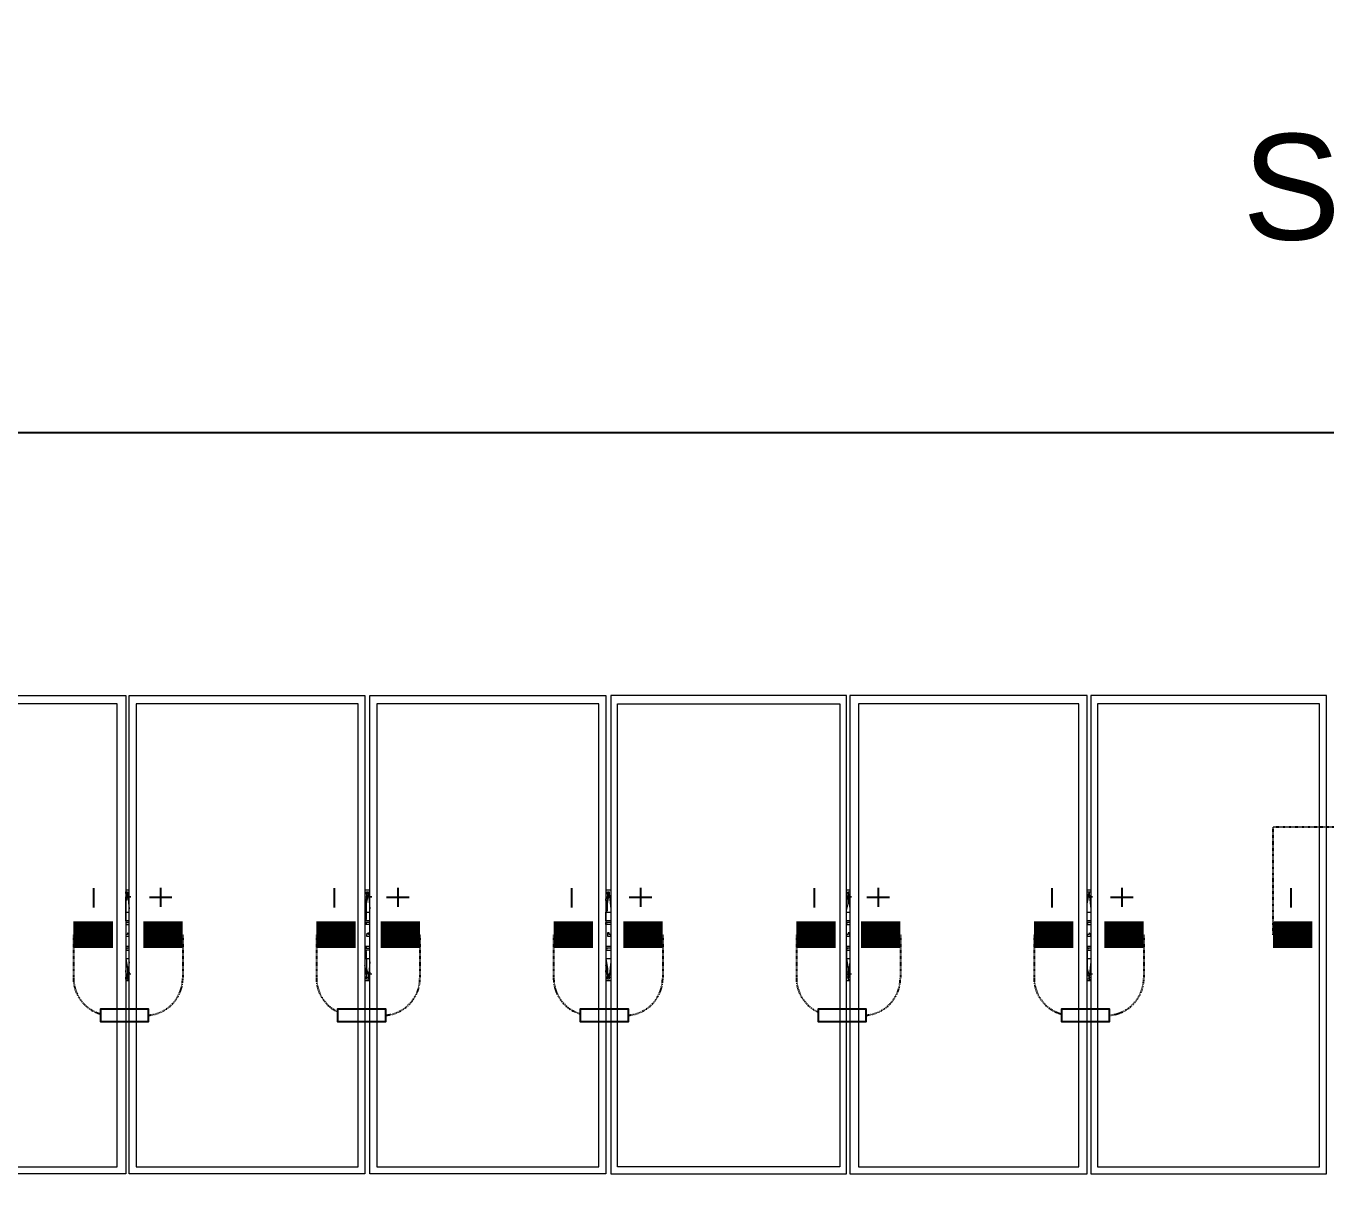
# Model space of a CAD drawing. Header units: feet. Extents: x -13743 to 68376, y -48 to 67763.
# Drawn here: x 3846.9 to 4093.1, y 7048.8 to 7270.4 of the extents above; entities that cross this region are included whole.
import ezdxf
from ezdxf.enums import TextEntityAlignment as Align

# ---------------------------------------------------------------- set-up
doc = ezdxf.new("R2018")
doc.units = ezdxf.units.FT
doc.header["$MEASUREMENT"] = 0
doc.linetypes.add('HIDDEN', pattern=[0.375, 0.25, -0.125])
for name, color, linetype in [('E-HARN-COMP', 8, 'Continuous'), ('E-TRNK-CABL-NEG', 6, 'HIDDEN'), ('E-TRUNK-CABLE-POS', 6, 'HIDDEN'), ('G-ANNO-TEXT', 1, 'Continuous'), ('Polarity-Text', 7, 'Continuous')]:
    doc.layers.add(name, color=color, linetype=linetype)
doc.styles.add('NEI-A', font='arial.ttf')
doc.styles.get("Standard").update_dxf_attribs({"font": 'arial.ttf'})

# ---------------------------------------------------------------- blocks, each defined once
blk = doc.blocks.new('A$Cc93f9aa1')
at = {"lineweight": 5}
for points in [[(8.3963, 0.4666), (8.3963, 0), (8.1647, 0), (8.1647, 0.4666)], [(8.388, 0.4583), (8.173, 0.4583), (8.173, 0.0067), (8.388, 0.0067)], [(8.6296, 0), (8.3997, 0), (8.3997, 0.4666), (8.6296, 0.4666)], [(8.623, 0.0067), (8.623, 0.4583), (8.4063, 0.4583), (8.4063, 0.0067)], [(8.8646, 0), (8.6346, 0), (8.6346, 0.4666), (8.8646, 0.4666)], [(8.858, 0.0067), (8.858, 0.4583), (8.6413, 0.4583), (8.6413, 0.0067)], [(8.8696, 0), (9.0996, 0), (9.0996, 0.4666), (8.8696, 0.4666)], [(8.8763, 0.4583), (9.093, 0.4583), (9.093, 0.0067), (8.8763, 0.0067)], [(9.103, 0), (9.3346, 0), (9.3346, 0.4666), (9.103, 0.4666)], [(9.3263, 0.0067), (9.3263, 0.4583), (9.1113, 0.4583), (9.1113, 0.0067)], [(9.338, 0), (9.5679, 0), (9.5679, 0.4666), (9.338, 0.4666)], [(9.3446, 0.4583), (9.3446, 0.0067), (9.5613, 0.0067), (9.5613, 0.4583)], [(8.398, 0.235), (8.398, 0.2333), (8.3963, 0.2333), (8.3963, 0.2317), (8.398, 0.2317), (8.3997, 0.2317), (8.3997, 0.2333)], [(8.633, 0.235), (8.6313, 0.2333), (8.6313, 0.2317), (8.6346, 0.2317), (8.6346, 0.2333), (8.633, 0.2333)], [(8.868, 0.235), (8.8663, 0.235), (8.8663, 0.2317), (8.8696, 0.2317), (8.8696, 0.2333), (8.868, 0.2333)], [(9.1013, 0.235), (9.1013, 0.2333), (9.0996, 0.2333), (9.0996, 0.2317), (9.1013, 0.2317), (9.103, 0.2317), (9.103, 0.2333), (9.103, 0.235)], [(9.3363, 0.235), (9.3363, 0.2333), (9.3346, 0.2333), (9.3346, 0.2317), (9.3363, 0.2317), (9.338, 0.2317), (9.338, 0.2333)]]:
    blk.add_lwpolyline(points, close=True, dxfattribs=at)
for points in [[(8.3997, 0.2767), (8.3963, 0.2767)], [(8.398, 0.27), (8.398, 0.2733), (8.398, 0.275), (8.398, 0.2717), (8.3963, 0.2717), (8.3963, 0.27), (8.3963, 0.2683)], [(8.398, 0.255), (8.3963, 0.255), (8.3963, 0.2633), (8.398, 0.2733)], [(8.6346, 0.2767), (8.6296, 0.2767)], [(8.6296, 0.255), (8.6313, 0.255), (8.6313, 0.2633), (8.633, 0.2733)], [(8.633, 0.27), (8.633, 0.2733), (8.6313, 0.2733), (8.6313, 0.2683)], [(8.633, 0.2733), (8.633, 0.275), (8.633, 0.2733)], [(8.8696, 0.2767), (8.8646, 0.2767)], [(8.868, 0.27), (8.868, 0.2733), (8.8663, 0.2733), (8.8663, 0.27), (8.8646, 0.2683)], [(8.8663, 0.255), (8.8646, 0.255), (8.8663, 0.2567), (8.8663, 0.2633), (8.868, 0.2733)], [(8.868, 0.2733), (8.868, 0.275), (8.868, 0.2733)], [(9.103, 0.2767), (9.0996, 0.2767)], [(9.1013, 0.255), (9.0996, 0.255), (9.0996, 0.2567), (9.1013, 0.2633), (9.1013, 0.2733), (9.1013, 0.275), (9.1013, 0.2717), (9.0996, 0.27), (9.0996, 0.2683)], [(9.1013, 0.275), (9.103, 0.275)], [(9.103, 0.27), (9.103, 0.2733)], [(9.338, 0.2767), (9.3346, 0.2767)], [(9.3363, 0.27), (9.3363, 0.2733), (9.3346, 0.2717), (9.3346, 0.2683)], [(9.3363, 0.255), (9.3346, 0.255), (9.3346, 0.2633), (9.3363, 0.2733)], [(9.3363, 0.275), (9.338, 0.275)], [(9.3363, 0.2733), (9.3363, 0.275), (9.3363, 0.2733)], [(8.398, 0.2467), (8.3963, 0.2467), (8.3963, 0.255)], [(8.633, 0.2467), (8.6313, 0.2467), (8.6296, 0.2467), (8.6313, 0.2483), (8.6313, 0.255)], [(8.8663, 0.2467), (8.8646, 0.2467), (8.8646, 0.255)], [(9.1013, 0.2467), (9.0996, 0.2467), (9.0996, 0.255)], [(9.3363, 0.2467), (9.3346, 0.2467), (9.3346, 0.255)], [(8.3997, 0.2467), (8.3963, 0.2467)], [(8.3997, 0.245), (8.3963, 0.245), (8.398, 0.245)], [(8.3963, 0.245), (8.3963, 0.2433), (8.3997, 0.2433)], [(8.6346, 0.2467), (8.6296, 0.2467)], [(8.6346, 0.245), (8.6313, 0.245), (8.6296, 0.245)], [(8.6346, 0.2433), (8.6313, 0.2433), (8.6296, 0.2433)], [(8.6313, 0.2433), (8.6313, 0.245)], [(8.8696, 0.2467), (8.8646, 0.2467)], [(8.8696, 0.245), (8.8646, 0.245), (8.8663, 0.245)], [(8.8696, 0.2433), (8.8663, 0.2433), (8.8646, 0.2433), (8.8646, 0.245)], [(9.103, 0.2467), (9.0996, 0.2467)], [(9.103, 0.245), (9.0996, 0.245), (9.1013, 0.245)], [(9.0996, 0.245), (9.0996, 0.2433), (9.103, 0.2433)], [(9.338, 0.2467), (9.3346, 0.2467)], [(9.338, 0.245), (9.3346, 0.245), (9.3363, 0.245)], [(9.3346, 0.245), (9.3346, 0.2433), (9.338, 0.2433)], [(8.3997, 0.2217), (8.3963, 0.2217), (8.3963, 0.22)], [(8.3997, 0.22), (8.3963, 0.22), (8.398, 0.22)], [(8.398, 0.2183), (8.3963, 0.2183), (8.3963, 0.21), (8.398, 0.2), (8.398, 0.1917), (8.3997, 0.1917)], [(8.3963, 0.2183), (8.3997, 0.2183)], [(8.6346, 0.2217), (8.6313, 0.2217), (8.6296, 0.2217)], [(8.6296, 0.22), (8.6313, 0.22), (8.6346, 0.22)], [(8.6313, 0.21), (8.6313, 0.2167), (8.6296, 0.2183), (8.6313, 0.2183), (8.6296, 0.2183)], [(8.6313, 0.22), (8.6313, 0.2217)], [(8.6346, 0.2183), (8.6313, 0.2183)], [(8.8696, 0.2217), (8.8663, 0.2217), (8.8646, 0.2217), (8.8646, 0.22)], [(8.8696, 0.22), (8.8646, 0.22), (8.8663, 0.22)], [(8.8663, 0.2183), (8.8646, 0.2183), (8.8646, 0.21), (8.8663, 0.2), (8.8663, 0.1933), (8.868, 0.1917), (8.8696, 0.1917)], [(8.8646, 0.2183), (8.8696, 0.2183)], [(9.103, 0.2217), (9.0996, 0.2217), (9.0996, 0.22)], [(9.103, 0.22), (9.0996, 0.22), (9.1013, 0.22)], [(9.1013, 0.2183), (9.0996, 0.2183), (9.0996, 0.21), (9.1013, 0.2), (9.1013, 0.1917), (9.1013, 0.19), (9.103, 0.19)], [(9.0996, 0.2183), (9.103, 0.2183)], [(9.338, 0.2217), (9.3346, 0.2217), (9.3346, 0.22)], [(9.338, 0.22), (9.3346, 0.22), (9.3363, 0.22)], [(9.3363, 0.2183), (9.3346, 0.2183), (9.3346, 0.21), (9.3346, 0.2), (9.3363, 0.1933), (9.3363, 0.1917), (9.338, 0.1917)], [(9.3346, 0.2183), (9.338, 0.2183)], [(8.6296, 0.21), (8.6313, 0.21), (8.6313, 0.2), (8.633, 0.1933), (8.633, 0.1917), (8.6346, 0.1917)], [(8.3963, 0.1967), (8.3963, 0.1933), (8.398, 0.1933), (8.398, 0.19), (8.398, 0.1917), (8.398, 0.195)], [(8.6313, 0.1967), (8.6313, 0.195), (8.6313, 0.1917), (8.633, 0.1917), (8.633, 0.19), (8.6346, 0.19)], [(8.633, 0.195), (8.633, 0.1917), (8.633, 0.19)], [(8.8646, 0.1967), (8.8663, 0.195), (8.8663, 0.1917), (8.868, 0.1917), (8.868, 0.19), (8.868, 0.1917), (8.868, 0.195)], [(9.1013, 0.19), (9.1013, 0.1933), (9.0996, 0.195), (9.0996, 0.1967)], [(9.1013, 0.1917), (9.103, 0.1917), (9.103, 0.195)], [(9.3346, 0.1967), (9.3346, 0.1933), (9.3363, 0.1933), (9.3363, 0.19), (9.3363, 0.1917), (9.3363, 0.195)], [(8.3997, 0.1883), (8.3963, 0.1883)], [(8.398, 0.19), (8.3997, 0.19)], [(8.6346, 0.1883), (8.6296, 0.1883)], [(8.8696, 0.1883), (8.8646, 0.1883)], [(9.103, 0.1883), (9.0996, 0.1883)], [(9.338, 0.1883), (9.3346, 0.1883)], [(9.3363, 0.19), (9.338, 0.19)]]:
    blk.add_lwpolyline(points, dxfattribs=at)
at = {"color": 8, "lineweight": 5, "true_color": 0x808080}
for points in [[(8.3997, 0.2767), (8.3963, 0.2767)], [(8.3963, 0.2733), (8.3963, 0.275), (8.398, 0.275)], [(8.3963, 0.2617), (8.3963, 0.27), (8.398, 0.27)], [(8.3963, 0.2667), (8.3963, 0.2683), (8.398, 0.2683)], [(8.398, 0.2733), (8.398, 0.2733)], [(8.398, 0.2733), (8.3997, 0.2583)], [(8.3997, 0.2683), (8.3997, 0.27)], [(8.6346, 0.2767), (8.6296, 0.2767)], [(8.6296, 0.2733), (8.6313, 0.2733), (8.6313, 0.275), (8.633, 0.275)], [(8.6296, 0.27), (8.6313, 0.27), (8.6313, 0.2683), (8.6296, 0.2617)], [(8.6296, 0.2683), (8.6313, 0.2683), (8.6313, 0.2667), (8.6296, 0.2667)], [(8.633, 0.2733), (8.633, 0.2733)], [(8.633, 0.2733), (8.6346, 0.2583)], [(8.6346, 0.2683), (8.6346, 0.27)], [(8.8696, 0.2767), (8.8646, 0.2767)], [(8.8646, 0.2733), (8.8663, 0.2733), (8.8663, 0.275), (8.868, 0.275)], [(8.8646, 0.27), (8.8663, 0.27), (8.8663, 0.2683), (8.8646, 0.2617)], [(8.8646, 0.2667), (8.8646, 0.2683)], [(8.868, 0.2733), (8.868, 0.2733)], [(8.868, 0.2733), (8.8696, 0.2583)], [(8.8696, 0.2683), (8.868, 0.27)], [(9.103, 0.2767), (9.0996, 0.2767)], [(9.0996, 0.2733), (9.1013, 0.275)], [(9.0996, 0.2617), (9.0996, 0.27), (9.1013, 0.27)], [(9.0996, 0.2667), (9.0996, 0.2683), (9.1013, 0.2683)], [(9.1013, 0.2733), (9.103, 0.2583)], [(9.103, 0.2733), (9.103, 0.2733)], [(9.103, 0.2683), (9.103, 0.27)], [(9.338, 0.2767), (9.3346, 0.2767)], [(9.3346, 0.2733), (9.3346, 0.275), (9.3363, 0.275)], [(9.3346, 0.2617), (9.3346, 0.27), (9.3363, 0.27)], [(9.3346, 0.2667), (9.3346, 0.2683)], [(9.3363, 0.2733), (9.3363, 0.2733)], [(9.3363, 0.2733), (9.338, 0.2583)], [(9.338, 0.2683), (9.338, 0.27)], [(8.3997, 0.255), (8.3963, 0.255)], [(8.6346, 0.255), (8.6313, 0.255)], [(8.8696, 0.255), (8.8646, 0.255)], [(9.103, 0.255), (9.0996, 0.255)], [(9.338, 0.255), (9.3346, 0.255)], [(8.3963, 0.21), (8.3997, 0.21)], [(8.3963, 0.2033), (8.3963, 0.195), (8.398, 0.195)], [(8.3997, 0.2067), (8.398, 0.1917)], [(8.6296, 0.195), (8.6313, 0.195), (8.6313, 0.1967), (8.6296, 0.2033)], [(8.6313, 0.21), (8.6346, 0.21)], [(8.6346, 0.2067), (8.633, 0.1917)], [(8.8646, 0.21), (8.8696, 0.21)], [(8.8646, 0.195), (8.8663, 0.195), (8.8663, 0.1967), (8.8646, 0.2033)], [(8.8696, 0.2067), (8.868, 0.1917)], [(9.0996, 0.21), (9.103, 0.21)], [(9.0996, 0.2033), (9.0996, 0.195), (9.1013, 0.195)], [(9.103, 0.2067), (9.1013, 0.1917)], [(9.3346, 0.21), (9.338, 0.21)], [(9.3346, 0.2033), (9.3346, 0.195), (9.3363, 0.195)], [(9.338, 0.2067), (9.3363, 0.1917)], [(8.3963, 0.1967), (8.3963, 0.1983)], [(8.398, 0.19), (8.3963, 0.19), (8.3963, 0.1917)], [(8.398, 0.1917), (8.398, 0.1917)], [(8.3997, 0.1967), (8.3997, 0.195), (8.4013, 0.195)], [(8.6296, 0.1967), (8.6313, 0.1967), (8.6313, 0.1983), (8.6296, 0.1983)], [(8.633, 0.19), (8.6313, 0.19), (8.6313, 0.1917), (8.6296, 0.1917)], [(8.633, 0.1917), (8.633, 0.1917)], [(8.6346, 0.1967), (8.6346, 0.195), (8.6363, 0.195)], [(8.8646, 0.1967), (8.8646, 0.1983)], [(8.868, 0.19), (8.8663, 0.19), (8.8663, 0.1917), (8.8646, 0.1917)], [(8.868, 0.195), (8.8696, 0.1967)], [(8.868, 0.1917), (8.868, 0.1917)], [(9.1013, 0.1967), (9.0996, 0.1967), (9.0996, 0.1983)], [(9.1013, 0.19), (9.1013, 0.1917), (9.0996, 0.1917)], [(9.103, 0.1967), (9.103, 0.195), (9.1046, 0.195)], [(9.103, 0.1917), (9.103, 0.1917)], [(9.3346, 0.1967), (9.3346, 0.1983)], [(9.3363, 0.19), (9.3346, 0.19), (9.3346, 0.1917)], [(9.3363, 0.1917), (9.3363, 0.1917)], [(9.338, 0.1967), (9.338, 0.195), (9.3396, 0.195)], [(8.3997, 0.1883), (8.3963, 0.1883)], [(8.6346, 0.1883), (8.6296, 0.1883)], [(8.8696, 0.1883), (8.8646, 0.1883)], [(9.103, 0.1883), (9.0996, 0.1883)], [(9.338, 0.1883), (9.3346, 0.1883)]]:
    blk.add_lwpolyline(points, dxfattribs=at)
for points in [[(8.4013, 0.27), (8.3997, 0.27)], [(8.6363, 0.27), (8.6346, 0.27)], [(8.8696, 0.27), (8.868, 0.27)], [(9.1046, 0.27), (9.103, 0.27)], [(9.3396, 0.27), (9.338, 0.27)], [(8.868, 0.195), (8.8696, 0.195)]]:
    blk.add_lwpolyline(points, close=True, dxfattribs=at)
blk = doc.blocks.new('DETAIL_TITLE')
at = {"style": 'NEI-A', "flags": 8}
blk.add_attdef('#', text='', height=0.2, dxfattribs=at).set_placement((0.5922, -0.5109), align=Align.MIDDLE_CENTER)
at = {"lineweight": 30, "flags": 104}
blk.add_attdef('DETAIL_TITLE', text='', height=0.2, dxfattribs=at).set_placement((0.9099, -0.5251), align=Align.BOTTOM_LEFT)
at = {"style": 'NEI-A'}
for tag, p in [('SCALE:', (0.9386, -0.7379)), ('1"_=_', (1.5474, -0.7379))]:
    blk.add_attdef(tag, text='', height=0.1, dxfattribs=at).set_placement(p, align=Align.BOTTOM_LEFT)

msp = doc.modelspace()

# ---------------------------------------------------------------- linework, layer by layer
at = {"layer": 'E-HARN-COMP', "const_width": 5}
for points in [[(3855.88, 7098.47), (3863.34, 7098.47)], [(3869.12, 7098.47), (3876.58, 7098.47)], [(3901.88, 7098.47), (3909.33, 7098.47)], [(3914.05, 7098.47), (3921.5, 7098.47)], [(3946.8, 7098.47), (3954.26, 7098.47)], [(3960.01, 7098.47), (3967.47, 7098.47)], [(3992.77, 7098.47), (4000.22, 7098.47)], [(4005.02, 7098.47), (4012.47, 7098.47)], [(4037.78, 7098.47), (4045.23, 7098.47)], [(4051.12, 7098.47), (4058.57, 7098.47)], [(4083.03, 7098.47), (4090.48, 7098.47)]]:
    msp.add_lwpolyline(points, dxfattribs=at)
at = {"layer": 'E-HARN-COMP'}
for points in [[(3865.54, 7084.39), (3860.98, 7084.39), (3860.98, 7082.06), (3865.54, 7082.06)], [(3865.54, 7082.06), (3870.1, 7082.06), (3870.1, 7084.39), (3865.54, 7084.39)], [(3910.46, 7084.39), (3905.9, 7084.39), (3905.9, 7082.06), (3910.46, 7082.06)], [(3910.46, 7082.06), (3915.03, 7082.06), (3915.03, 7084.39), (3910.46, 7084.39)], [(3956.43, 7084.39), (3951.86, 7084.39), (3951.86, 7082.06), (3956.43, 7082.06)], [(3956.43, 7082.06), (3960.99, 7082.06), (3960.99, 7084.39), (3956.43, 7084.39)], [(4001.44, 7084.39), (3996.87, 7084.39), (3996.87, 7082.06), (4001.44, 7082.06)], [(4001.44, 7082.06), (4006, 7082.06), (4006, 7084.39), (4001.44, 7084.39)], [(4047.54, 7084.39), (4042.97, 7084.39), (4042.97, 7082.06), (4047.54, 7082.06)], [(4047.54, 7082.06), (4052.1, 7082.06), (4052.1, 7084.39), (4047.54, 7084.39)]]:
    msp.add_lwpolyline(points, dxfattribs=at)
at = {"layer": 'E-TRNK-CABL-NEG', "ltscale": 0.1}
msp.add_lwpolyline([(4083.03, 7098.47), (4083.03, 7118.85), (4095.88, 7118.85)], dxfattribs=at)
for points in [[(3855.88, 7098.47), (3855.88, 7090.24, 0.334879), (3860.98, 7083.48, 0.334879)], [(3901.88, 7098.47), (3901.88, 7090.24, 0.289984), (3905.9, 7083.89, 0.289984)], [(3946.8, 7098.47), (3946.8, 7090.24, 0.333388), (3951.86, 7083.49, 0.333388)], [(3992.77, 7098.47), (3992.77, 7090.24, 0.293541), (3996.87, 7083.85, 0.293541)], [(4037.78, 7098.47), (4037.78, 7090.24, 0.338726), (4042.96, 7083.46, 0.338726)]]:
    msp.add_lwpolyline(points, format="xyb", dxfattribs=at)
at = {"layer": 'E-TRUNK-CABLE-POS', "ltscale": 0.1}
for points in [[(3876.58, 7098.47), (3876.58, 7090.24, -0.391396), (3870.1, 7083.23, -0.391396)], [(3921.5, 7098.47), (3921.5, 7090.24, -0.391396), (3915.03, 7083.23, -0.391396)], [(3967.47, 7098.47), (3967.47, 7090.24, -0.391396), (3960.99, 7083.23, -0.391396)], [(4012.47, 7098.47), (4012.47, 7090.24, -0.391396), (4006, 7083.23, -0.391396)], [(4058.57, 7098.47), (4058.57, 7090.24, -0.391396), (4052.1, 7083.23, -0.391396)]]:
    msp.add_lwpolyline(points, format="xyb", dxfattribs=at)
at = {"layer": 'G-ANNO-TEXT', "flags": 128}
msp.add_lwpolyline([(3502.07, 7179.88, -0.298343), (3520.57, 7193.53), (4139.4, 7193.53, 0.298343), (4157.9, 7207.17, 0.298343), (4176.41, 7193.53), (4792.11, 7193.53)], format="xyb", dxfattribs=at)
at = {"layer": 'Polarity-Text'}
for p, q in [((3859.67, 7107.25), (3859.67, 7103.63)), ((3872.38, 7107.33), (3872.38, 7103.71)), ((3905.28, 7107.25), (3905.28, 7103.63)), ((3917.31, 7107.33), (3917.31, 7103.71)), ((3950.2, 7107.25), (3950.2, 7103.63)), ((3963.27, 7107.33), (3963.27, 7103.71)), ((3996.17, 7107.25), (3996.17, 7103.63)), ((4008.28, 7107.33), (4008.28, 7103.71)), ((4041.17, 7107.25), (4041.17, 7103.63)), ((4054.38, 7107.33), (4054.38, 7103.71)), ((4086.43, 7107.25), (4086.43, 7103.63)), ((3874.52, 7105.52), (3870.25, 7105.52)), ((3919.45, 7105.52), (3915.17, 7105.52)), ((3965.41, 7105.52), (3961.13, 7105.52)), ((4010.42, 7105.52), (4006.14, 7105.52)), ((4056.52, 7105.52), (4052.24, 7105.52))]:
    msp.add_line(p, q, dxfattribs=at)

# ---------------------------------------------------------------- block references
at = {"xscale": 194.04614304, "yscale": 194.04614304, "zscale": 194.04614304}
msp.add_blockref('A$Cc93f9aa1', (2236.52, 7053.21), dxfattribs=at)

# ---------------------------------------------------------------- texts
at = {"layer": 'G-ANNO-TEXT', "insert": (4221.6, 7250.01), "char_height": 20, "width": 429.1632, "attachment_point": 3, "style": 'NEI-A', "bg_fill": 3, "box_fill_scale": 1.5, "bg_fill_color": 256, "bg_fill_transparency": 0}
msp.add_mtext('STRING #1', dxfattribs=at)

# ---------------------------------------------------------------- next in the draw order: block references
at = {"layer": 'G-ANNO-TEXT'}
ref = msp.add_blockref('DETAIL_TITLE', (2193.15, 7909.29), dxfattribs=dict(at, xscale=128.9267043143703, yscale=128.9267043143703, zscale=128.9267043143703))
lines = msp.add_mtext('{\\LDC BLOCK TYPE-2 (2) STRINGS (52) MODULES [580W-SOUTH MOTOR GAP] }', dxfattribs={"layer": '0', "insert": (2310.46, 7880.26), "char_height": 1139.5591, "attachment_point": 1})
ref.add_attrib('DETAIL_TITLE', '', (2310.46, 7880.26)).embed_mtext(lines)

doc.saveas('drawing.dxf')
